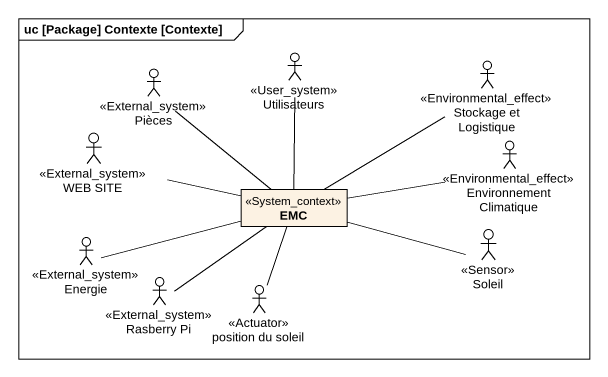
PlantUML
@startuml
mainframe uc [Package] Contexte [Contexte]
allowmixing
hide circle
hide empty members
actor Pièces <<External_system>>
actor Utilisateurs <<User_system>>
actor "Stockage et Logistique" as Stockage_et_Logistique <<Environmental_effect>>
actor "WEB SITE" as WEB_SITE <<External_system>>
actor "Environnement Climatique" as Environnement_Climatique <<Environmental_effect>>
class EMC <<System_context>>
actor Energie <<External_system>>
actor Soleil <<Sensor>>
actor "Rasberry Pi" as Rasberry_Pi <<External_system>>
actor "position du soleil" as position_du_soleil <<Actuator>>
Pièces -- EMC
Utilisateurs -- EMC
Stockage_et_Logistique -- EMC
WEB_SITE -right- EMC
Environnement_Climatique -left- EMC
EMC -- position_du_soleil
Energie -right- EMC
Soleil -left- EMC
Rasberry_Pi -up- EMC
@enduml
